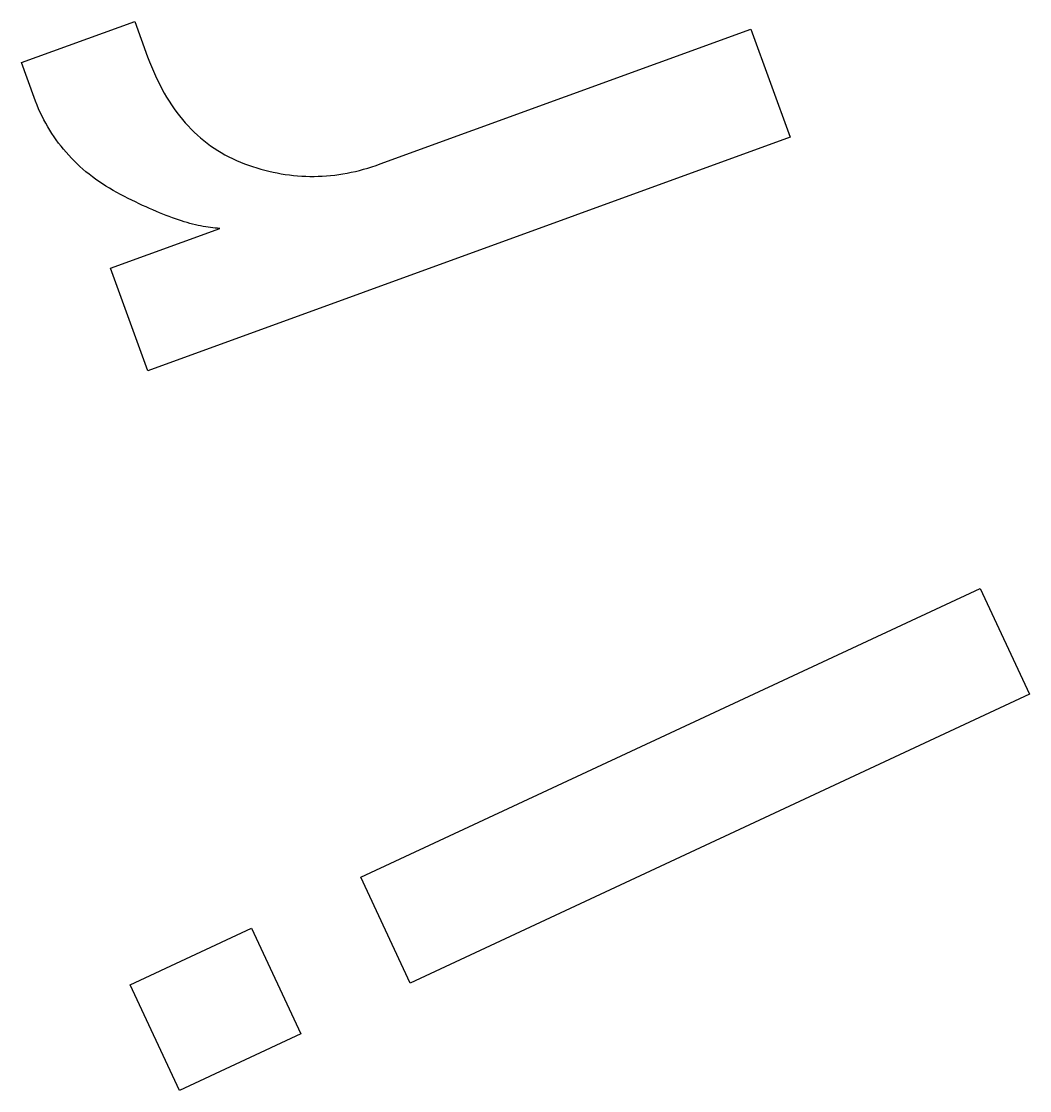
# Model space of a CAD drawing. Header units: metres. Extents: x -53 to 53, y -52 to 53.
# Drawn here: x -38.14 to -33.33, y -17.74 to -12.63 of the extents above; entities that cross this region are included whole.
import ezdxf

# ---------------------------------------------------------------- set-up
doc = ezdxf.new("R2010")
doc.units = ezdxf.units.M

msp = doc.modelspace()

# ---------------------------------------------------------------- linework, layer by layer
for p, q in [((-38.1412, -12.8267), (-37.5999, -12.6297)), ((-37.5999, -12.6297), (-37.5384, -12.7989)), ((-36.4273, -13.3107), (-34.6579, -12.6667)), ((-34.6579, -12.6667), (-34.4701, -13.1826)), ((-37.5384, -12.7989), (-37.5296, -12.8222)), ((-38.0806, -12.993), (-38.1412, -12.8267)), ((-37.5296, -12.8222), (-37.5205, -12.8451)), ((-37.5205, -12.8451), (-37.5111, -12.8675)), ((-37.5111, -12.8675), (-37.5013, -12.8894)), ((-37.5013, -12.8894), (-37.4912, -12.9108)), ((-37.4912, -12.9108), (-37.4808, -12.9318)), ((-37.4808, -12.9318), (-37.4701, -12.9522)), ((-37.4701, -12.9522), (-37.459, -12.9721)), ((-37.459, -12.9721), (-37.4476, -12.9915)), ((-38.0737, -13.0115), (-38.0806, -12.993)), ((-38.0664, -13.0296), (-38.0737, -13.0115)), ((-37.4476, -12.9915), (-37.4359, -13.0105)), ((-37.4359, -13.0105), (-37.4239, -13.0289)), ((-38.0588, -13.0475), (-38.0664, -13.0296)), ((-38.0508, -13.0651), (-38.0588, -13.0475)), ((-38.0425, -13.0824), (-38.0508, -13.0651)), ((-37.4239, -13.0289), (-37.4115, -13.0469)), ((-37.4115, -13.0469), (-37.3988, -13.0643)), ((-37.3988, -13.0643), (-37.3858, -13.0813)), ((-38.0338, -13.0995), (-38.0425, -13.0824)), ((-38.0248, -13.1163), (-38.0338, -13.0995)), ((-38.0154, -13.1328), (-38.0248, -13.1163)), ((-37.3858, -13.0813), (-37.3724, -13.0977)), ((-37.3724, -13.0977), (-37.3587, -13.1137)), ((-37.3587, -13.1137), (-37.3447, -13.1292)), ((-38.0057, -13.149), (-38.0154, -13.1328)), ((-37.9956, -13.165), (-38.0057, -13.149)), ((-37.9851, -13.1807), (-37.9956, -13.165)), ((-37.3447, -13.1292), (-37.3304, -13.1441)), ((-37.3304, -13.1441), (-37.3157, -13.1586)), ((-37.3157, -13.1586), (-37.3007, -13.1726)), ((-37.3007, -13.1726), (-37.2854, -13.1861)), ((-37.9744, -13.1961), (-37.9851, -13.1807)), ((-37.9632, -13.2113), (-37.9744, -13.1961)), ((-37.9518, -13.2261), (-37.9632, -13.2113)), ((-37.9399, -13.2407), (-37.9518, -13.2261)), ((-34.4701, -13.1826), (-37.5372, -14.2989)), ((-37.2854, -13.1861), (-37.2697, -13.1991)), ((-37.2697, -13.1991), (-37.2537, -13.2116)), ((-37.2537, -13.2116), (-37.2374, -13.2236)), ((-37.2374, -13.2236), (-37.2208, -13.2351)), ((-37.9277, -13.255), (-37.9399, -13.2407)), ((-37.9152, -13.2691), (-37.9277, -13.255)), ((-37.9023, -13.2829), (-37.9152, -13.2691)), ((-37.2208, -13.2351), (-37.2038, -13.2462)), ((-37.2038, -13.2462), (-37.1865, -13.2567)), ((-37.1865, -13.2567), (-37.1689, -13.2667)), ((-37.1689, -13.2667), (-37.1509, -13.2763)), ((-37.1509, -13.2763), (-37.1326, -13.2853)), ((-37.8891, -13.2964), (-37.9023, -13.2829)), ((-37.8755, -13.3096), (-37.8891, -13.2964)), ((-37.8616, -13.3225), (-37.8755, -13.3096)), ((-37.8473, -13.3352), (-37.8616, -13.3225)), ((-37.1326, -13.2853), (-37.114, -13.2938)), ((-37.114, -13.2938), (-37.0951, -13.3019)), ((-37.0951, -13.3019), (-37.0758, -13.3095)), ((-37.0758, -13.3095), (-37.0564, -13.3165)), ((-37.0564, -13.3165), (-37.0369, -13.3232)), ((-37.0369, -13.3232), (-37.0175, -13.3294)), ((-37.0175, -13.3294), (-36.998, -13.3352)), ((-36.5067, -13.3361), (-36.4869, -13.3304)), ((-36.4869, -13.3304), (-36.467, -13.3243)), ((-36.467, -13.3243), (-36.4472, -13.3177)), ((-36.4472, -13.3177), (-36.4273, -13.3107)), ((-37.8327, -13.3476), (-37.8473, -13.3352)), ((-37.8177, -13.3597), (-37.8327, -13.3476)), ((-37.8024, -13.3716), (-37.8177, -13.3597)), ((-37.7867, -13.3832), (-37.8024, -13.3716)), ((-36.998, -13.3352), (-36.9785, -13.3405)), ((-36.9785, -13.3405), (-36.959, -13.3454)), ((-36.959, -13.3454), (-36.9395, -13.3498)), ((-36.9395, -13.3498), (-36.92, -13.3538)), ((-36.92, -13.3538), (-36.9004, -13.3574)), ((-36.9004, -13.3574), (-36.8809, -13.3605)), ((-36.8809, -13.3605), (-36.8613, -13.3632)), ((-36.8613, -13.3632), (-36.8417, -13.3654)), ((-36.8417, -13.3654), (-36.8221, -13.3672)), ((-36.8221, -13.3672), (-36.8025, -13.3686)), ((-36.8025, -13.3686), (-36.7829, -13.3695)), ((-36.7829, -13.3695), (-36.7632, -13.37)), ((-36.7632, -13.37), (-36.7436, -13.3701)), ((-36.7436, -13.3701), (-36.7239, -13.3696)), ((-36.7239, -13.3696), (-36.7042, -13.3688)), ((-36.7042, -13.3688), (-36.6845, -13.3675)), ((-36.6845, -13.3675), (-36.6648, -13.3658)), ((-36.6648, -13.3658), (-36.6451, -13.3636)), ((-36.6451, -13.3636), (-36.6254, -13.361)), ((-36.6254, -13.361), (-36.6056, -13.358)), ((-36.6056, -13.358), (-36.5859, -13.3545)), ((-36.5859, -13.3545), (-36.5661, -13.3506)), ((-36.5661, -13.3506), (-36.5463, -13.3462)), ((-36.5463, -13.3462), (-36.5265, -13.3414)), ((-36.5265, -13.3414), (-36.5067, -13.3361)), ((-37.7707, -13.3945), (-37.7867, -13.3832)), ((-37.7543, -13.4055), (-37.7707, -13.3945)), ((-37.7376, -13.4163), (-37.7543, -13.4055)), ((-37.7205, -13.4268), (-37.7376, -13.4163)), ((-37.7031, -13.437), (-37.7205, -13.4268)), ((-37.6853, -13.4469), (-37.7031, -13.437)), ((-37.6672, -13.4566), (-37.6853, -13.4469)), ((-37.6491, -13.4659), (-37.6672, -13.4566)), ((-37.6312, -13.475), (-37.6491, -13.4659)), ((-37.6136, -13.4838), (-37.6312, -13.475)), ((-37.5962, -13.4923), (-37.6136, -13.4838)), ((-37.579, -13.5005), (-37.5962, -13.4923)), ((-37.5621, -13.5085), (-37.579, -13.5005)), ((-37.5454, -13.5162), (-37.5621, -13.5085)), ((-37.5289, -13.5236), (-37.5454, -13.5162)), ((-37.5127, -13.5307), (-37.5289, -13.5236)), ((-37.4967, -13.5376), (-37.5127, -13.5307)), ((-37.481, -13.5442), (-37.4967, -13.5376)), ((-37.4655, -13.5505), (-37.481, -13.5442)), ((-37.4502, -13.5565), (-37.4655, -13.5505)), ((-37.4352, -13.5622), (-37.4502, -13.5565)), ((-37.4203, -13.5677), (-37.4352, -13.5622)), ((-37.4058, -13.5729), (-37.4203, -13.5677)), ((-37.3915, -13.5778), (-37.4058, -13.5729)), ((-37.3773, -13.5824), (-37.3915, -13.5778)), ((-37.3635, -13.5868), (-37.3773, -13.5824)), ((-37.7158, -13.8084), (-37.1942, -13.6186)), ((-37.3499, -13.5909), (-37.3635, -13.5868)), ((-37.3365, -13.5946), (-37.3499, -13.5909)), ((-37.3233, -13.5982), (-37.3365, -13.5946)), ((-37.3104, -13.6014), (-37.3233, -13.5982)), ((-37.2977, -13.6044), (-37.3104, -13.6014)), ((-37.2853, -13.6071), (-37.2977, -13.6044)), ((-37.2731, -13.6095), (-37.2853, -13.6071)), ((-37.2611, -13.6116), (-37.2731, -13.6095)), ((-37.2494, -13.6135), (-37.2611, -13.6116)), ((-37.2379, -13.6151), (-37.2494, -13.6135)), ((-37.2266, -13.6163), (-37.2379, -13.6151)), ((-37.2156, -13.6174), (-37.2266, -13.6163)), ((-37.2048, -13.6181), (-37.2156, -13.6174)), ((-37.1942, -13.6186), (-37.2048, -13.6181)), ((-37.5372, -14.2989), (-37.7158, -13.8084)), ((-36.5204, -16.7177), (-33.5623, -15.3383)), ((-33.5623, -15.3383), (-33.3264, -15.844)), ((-33.3264, -15.844), (-36.2846, -17.2234)), ((-36.2846, -17.2234), (-36.5204, -16.7177)), ((-37.6225, -17.2317), (-37.0425, -16.9612)), ((-37.0425, -16.9612), (-36.8067, -17.4669)), ((-37.3867, -17.7374), (-37.6225, -17.2317)), ((-36.8067, -17.4669), (-37.3867, -17.7374))]:
    msp.add_line(p, q)

doc.saveas('drawing.dxf')
